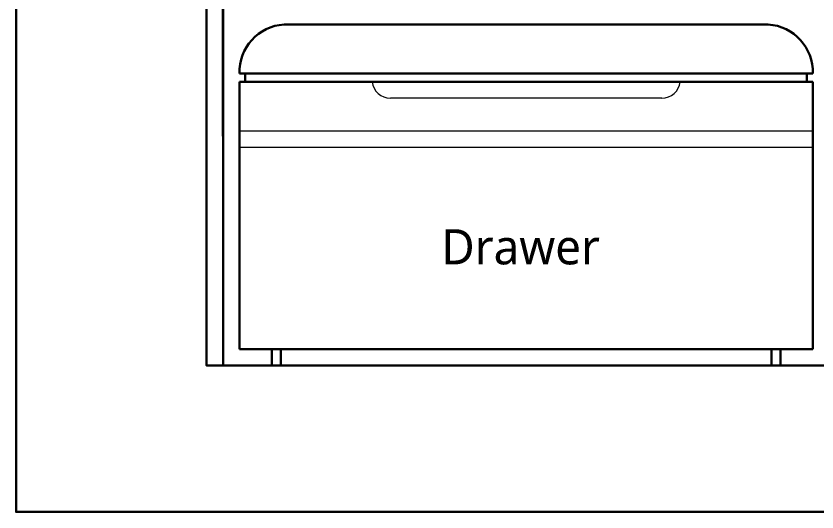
# Model space of a CAD drawing. Header units: millimetres. Extents: x 56222 to 3066687, y -650199 to -121287.
# Drawn here: x 140502.97 to 140551.86, y -185821.99 to -185791.7 of the extents above; entities that cross this region are included whole.
import ezdxf

# ---------------------------------------------------------------- set-up
doc = ezdxf.new("R2010")
doc.units = ezdxf.units.MM
doc.header["$MEASUREMENT"] = 0
for name, color, linetype, lineweight in [('$TD_AUDIT_GENERATED_(A0BDF17)', 32, 'Continuous', 30), ('FURNITURE', 32, 'Continuous', 9), ('Text', 7, 'Continuous', 15)]:
    doc.layers.add(name, color=color, linetype=linetype, lineweight=lineweight)
doc.styles.get("Standard").update_dxf_attribs({"font": 'arial.ttf', "height": 6})

msp = doc.modelspace()

# ---------------------------------------------------------------- linework, layer by layer
at = {"layer": '$TD_AUDIT_GENERATED_(A0BDF17)', "color": 3, "lineweight": 30}
msp.add_lwpolyline([(140502.971, -185690.366), (140576.69, -185690.366), (140576.69, -185821.99), (140502.971, -185821.99)], close=True, dxfattribs=at)
at = {"layer": 'FURNITURE', "lineweight": 30}
for p, q in [((140548.883, -185792.22), (140519.332, -185792.22)), ((140551.609, -185795.22), (140516.606, -185795.22)), ((140516.606, -185812.049), (140516.606, -185795.72)), ((140551.609, -185795.72), (140516.606, -185795.72)), ((140551.609, -185812.049), (140551.609, -185795.72)), ((140516.606, -185812.049), (140551.609, -185812.049))]:
    msp.add_line(p, q, dxfattribs=at)
at = {"layer": 'FURNITURE', "lineweight": 13}
for p, q in [((140542.395, -185796.72), (140525.821, -185796.72)), ((140516.606, -185799.72), (140551.609, -185799.72))]:
    msp.add_line(p, q, dxfattribs=at)
at = {"layer": 'FURNITURE', "lineweight": 30}
for points in [[(140514.608, -185706.049), (140553.609, -185706.049), (140553.609, -185813.049), (140514.608, -185813.049)], [(140518.582, -185813.049), (140519.136, -185813.049), (140519.136, -185812.049), (140518.582, -185812.049)], [(140549.633, -185813.049), (140549.08, -185813.049), (140549.08, -185812.049), (140549.633, -185812.049)]]:
    msp.add_lwpolyline(points, close=True, dxfattribs=at)
for points in [[(140515.608, -185813.049), (140515.608, -185724.445)], [(140515.608, -185813.049), (140515.604, -185785.041)], [(140516.606, -185795.72), (140516.968, -185795.72), (140516.968, -185795.22), (140516.606, -185795.22)], [(140551.609, -185795.72), (140551.248, -185795.72), (140551.248, -185795.22), (140551.609, -185795.22)]]:
    msp.add_lwpolyline(points, dxfattribs=at)
at = {"layer": 'FURNITURE', "lineweight": 13}
msp.add_lwpolyline([(140516.606, -185798.72), (140551.609, -185798.72), (140551.609, -185812.049), (140516.606, -185812.049)], close=True, dxfattribs=at)
at = {"layer": 'FURNITURE', "lineweight": 30}
for centre, start, end in [((140519.52, -185795.13), 93.6974, 181.7794), ((140548.695, -185795.13), 358.2206, 86.3026)]:
    msp.add_arc(centre, 2.916, start, end, dxfattribs=at)
at = {"layer": 'FURNITURE', "lineweight": 13}
for centre, start, end in [((140525.821, -185795.6), 186.1644, 270), ((140542.395, -185795.6), 270, 353.8356)]:
    msp.add_arc(centre, 1.12, start, end, dxfattribs=at)

# ---------------------------------------------------------------- texts
at = {"layer": 'Text', "ltscale": 20, "insert": (140524.222, -185804.726), "char_height": 2.14365, "width": 19.10275, "attachment_point": 1}
msp.add_mtext('\\pxqc;{\\fMalgun Gothic|b0|i0|c0|p34;\\C1;Drawer}', dxfattribs=at)

doc.saveas('drawing.dxf')
